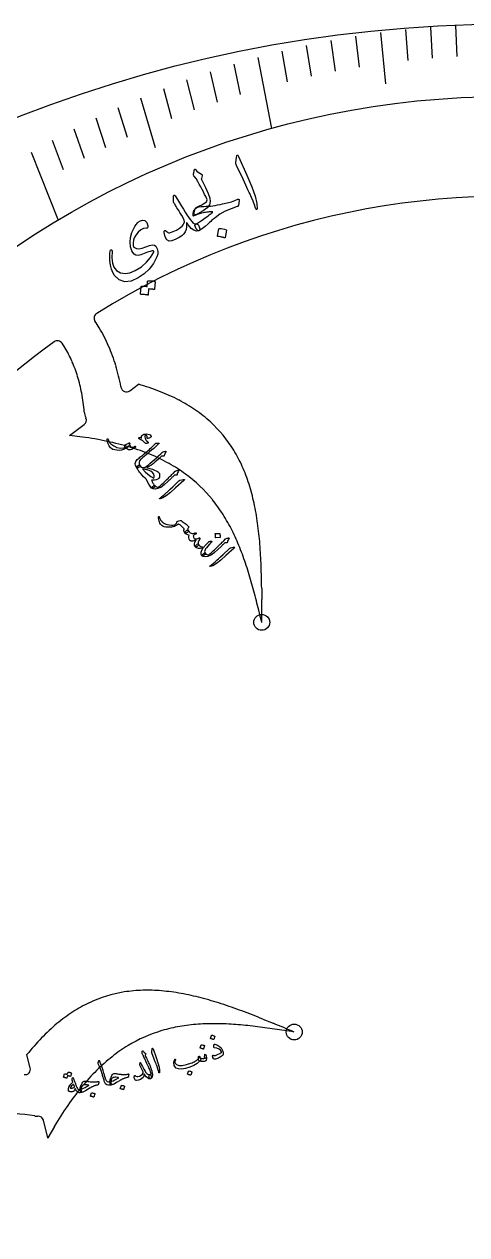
# Model space of a CAD drawing. Header units: millimetres. Extents: x -60 to 60, y -60 to 60.
# Drawn here: x -21.8 to -1.8, y 5.1 to 60 of the extents above; entities that cross this region are included whole.
import ezdxf

# ---------------------------------------------------------------- set-up
doc = ezdxf.new("R2010")
doc.units = ezdxf.units.MM
for name, color, linetype in [('CUT_INNER', 6, 'Continuous'), ('CUT_OUTER', 1, 'Continuous'), ('ENGRAVE', 7, 'Continuous'), ('ENGRAVE_FINE', 8, 'Continuous'), ('TEXT', 5, 'Continuous')]:
    doc.layers.add(name, color=color, linetype=linetype)

msp = doc.modelspace()

# ---------------------------------------------------------------- linework, layer by layer
at = {"layer": 'CUT_INNER'}
for points in [[(-19.999, 45.339), (-20.122, 45.529)], [(-17.457, 43.57), (-17.452, 43.539)], [(-17.056, 43.379), (-16.66, 43.672), (-16.655, 43.676)], [(-19.197, 41.279), (-19.782, 41.352), (-19.787, 41.353), (-19.783, 41.356), (-19.123, 41.846)], [(-11.075, 34.419), (-11.072, 33.908)], [(-11.026, 14.888), (-10.553, 14.695)], [(-21.563, 12.674), (-21.712, 13.269), (-21.713, 13.275)], [(-20.472, 10.01), (-20.763, 9.497), (-20.766, 9.492), (-20.768, 9.498), (-20.967, 10.295)]]:
    msp.add_lwpolyline(points, dxfattribs=at)
for centre, radius, start, end in [((0, 17.147), 35.053, 78.8429, 121.9565), ((-18.421, 46.675), 0.25, 121.8164, 212.8575), ((-23.178, 43.423), 5.512, 30.6566, 34.4344), ((-24.801, 42.447), 7.406, 23.5387, 30.7423), ((-0.001, 17.146), 35.054, 125.7433, 183.1707), ((-20.332, 45.394), 0.25, 32.8575, 125.6836), ((-24.787, 42.455), 5.59, 23.826, 31.0626), ((-25.327, 42.221), 7.979, 16.7204, 23.5238), ((-25.3, 42.23), 6.15, 16.9562, 23.8069), ((-26.212, 41.956), 8.903, 10.4451, 16.711), ((-26.175, 41.965), 7.064, 10.6287, 16.9455), ((-17.205, 43.579), 0.25, 189.1765, 306.5625), ((-19.773, 32.939), 11.179, 68.6376, 73.8107), ((-27.691, 41.687), 8.605, 4.8755, 10.5876), ((-18.933, 35.078), 8.882, 62.539, 68.6527), ((-18.195, 36.501), 7.279, 55.4731, 62.5309), ((-18.204, 42.52), 0.918, 186.3632, 202.7082), ((-17.649, 37.299), 6.312, 47.6628, 55.4493), ((-19.272, 42.047), 0.25, 306.5625, 20.3413), ((-16.435, 43.257), 2.834, 202.6428, 203.343), ((-17.363, 37.619), 5.883, 31.4315, 47.6253), ((-21.382, 25.455), 15.975, 78.0465, 82.1373), ((-20.646, 28.927), 12.425, 73.1453, 78.0539), ((-19.913, 31.342), 9.901, 67.3957, 73.1473), ((-17.89, 37.296), 6.501, 24.0585, 31.44), ((-19.254, 32.929), 8.183, 60.8568, 67.3882), ((-18.738, 33.86), 7.119, 53.7177, 60.8368), ((-18.42, 34.296), 6.58, 39.037, 53.7039), ((-18.911, 36.843), 7.618, 17.5745, 24.0406), ((-20.642, 36.295), 9.434, 12.1632, 17.5705), ((-18.853, 33.946), 7.136, 32.3694, 39.0251), ((-23.363, 35.707), 12.218, 7.8308, 12.1678), ((-19.814, 33.34), 8.272, 26.5641, 32.3509), ((-27.619, 35.12), 16.514, 4.5118, 7.8389), ((-21.578, 32.46), 10.243, 21.8089, 26.5568), ((-24.664, 31.225), 13.567, 18.1565, 21.8092), ((-34.684, 34.559), 23.601, 2.1189, 4.5201), ((-30.429, 29.333), 19.635, 15.5916, 18.1602), ((-48.426, 34.046), 37.352, 0.5723, 2.1255), ((-43.901, 25.571), 33.622, 14.0754, 15.5955), ((-122.163, 5.971), 114.301, 13.61499, 14.06448), ((-149.45, 33.635), 138.378, 359.68619, 0.11294), ((-16.388, 10.303), 5.883, 98.9315, 115.1253), ((-16.292, 9.693), 6.501, 91.5585, 98.94), ((-16.264, 8.577), 7.618, 85.0745, 91.5406), ((-16.42, 6.767), 9.434, 79.6632, 85.0705), ((-16.919, 4.028), 12.218, 75.3308, 79.6678), ((-16.203, 9.916), 6.312, 115.1628, 122.9493), ((-18.004, -0.128), 16.514, 72.0118, 75.3389), ((-20.19, -6.87), 23.601, 69.6189, 72.0201), ((-15.674, 9.107), 7.279, 122.9731, 130.0309), ((-24.975, -19.762), 37.352, 68.0723, 69.6255), ((-14.642, 7.88), 8.882, 130.039, 136.1527), ((-13.723, 8.055), 6.58, 106.537, 121.2039), ((-13.566, 7.521), 7.136, 99.8694, 106.5251), ((-13.374, 6.401), 8.272, 94.0641, 99.8509), ((-13.235, 4.435), 10.243, 89.3089, 94.0568), ((-13.275, 1.112), 13.567, 85.6565, 89.3092), ((-13.733, -4.939), 19.635, 83.0916, 85.6602), ((-15.414, -18.825), 33.622, 81.5754, 83.0955), ((-63.256, -113.253), 138.378, 67.18619, 67.61294), ((-27.255, -98.63), 114.301, 81.11499, 81.56448), ((-12.987, 6.286), 11.179, 136.1376, 141.3107), ((-12.779, 6.762), 8.183, 128.3568, 134.8882), ((-13.442, 7.595), 7.119, 121.2177, 128.3368), ((-21.806, 12.614), 0.25, 262.8178, 14.0625), ((-11.566, 5.545), 9.901, 134.8957, 140.6473), ((-9.614, 3.944), 12.425, 140.6453, 145.5539), ((-24.847, -13.494), 24.238, 81.7187, 86.0824), ((-21.252, 11.272), 0.788, 262.4302, 272.6309), ((-21.21, 10.235), 0.25, 14.0625, 91.2553), ((-6.689, 1.935), 15.975, 145.5465, 149.6373)]:
    msp.add_arc(centre, radius, start, end, dxfattribs=at)
at = {"layer": 'CUT_OUTER'}
msp.add_circle((0, 0), 60, dxfattribs=at)
at = {"layer": 'ENGRAVE'}
for points in [[(-11.254, 58.496), (-10.633, 55.269)], [(-21.526, 54.202), (-20.302, 51.12)]]:
    msp.add_lwpolyline(points, dxfattribs=at)
for centre, radius in [((0, 17.145), 39.579), ((-11.073, 32.876), 0.36), ((-9.6, 14.299), 0.36)]:
    msp.add_circle(centre, radius, dxfattribs=at)
at = {"layer": 'ENGRAVE_FINE'}
for points in [[(-3.423, 59.863), (-3.343, 58.461)], [(-2.284, 59.939), (-2.23, 58.536)], [(-6.818, 59.454), (-6.658, 58.058)], [(-5.691, 59.62), (-5.469, 57.289)], [(-4.559, 59.757), (-4.452, 58.356)], [(-10.158, 58.779), (-9.918, 57.392)], [(-9.053, 59.033), (-8.839, 57.642)], [(-7.939, 59.258), (-7.752, 57.865)], [(-13.416, 57.846), (-13.098, 56.472)], [(-12.341, 58.185), (-12.048, 56.806)], [(-14.48, 57.48), (-14.135, 56.111)], [(-16.568, 56.668), (-15.907, 54.407)], [(-15.53, 57.087), (-15.16, 55.724)], [(-17.591, 56.223), (-17.169, 54.873)], [(-18.599, 55.754), (-18.151, 54.411)], [(-19.591, 55.26), (-19.118, 53.924)], [(-20.567, 54.742), (-20.068, 53.414)]]:
    msp.add_lwpolyline(points, dxfattribs=at)
at = {"layer": 'TEXT'}
for points in [[(-12.22, 53.963), (-12.206, 54.041), (-12.185, 54.074), (-12.156, 54.061), (-12.121, 54.004), (-11.747, 53.153), (-11.522, 52.629), (-11.371, 52.202), (-11.293, 51.87), (-11.287, 51.635), (-11.293, 51.614), (-11.3, 51.601), (-11.309, 51.597), (-11.319, 51.601), (-11.329, 51.61), (-11.338, 51.622), (-11.346, 51.638), (-11.353, 51.657), (-11.404, 51.813), (-11.466, 51.975), (-11.537, 52.145), (-11.619, 52.321), (-11.64, 52.367), (-11.697, 52.492), (-11.79, 52.695), (-11.921, 52.976), (-12.219, 53.597), (-12.232, 53.631), (-12.241, 53.663), (-12.245, 53.694), (-12.244, 53.724)], [(-13.563, 52.084), (-13.61, 52.182), (-13.661, 52.285), (-13.716, 52.392), (-13.774, 52.504), (-13.836, 52.621), (-13.903, 52.743), (-13.975, 52.871), (-14.051, 53.004), (-14.151, 53.131), (-14.159, 53.149), (-14.164, 53.168), (-14.166, 53.187), (-14.164, 53.207), (-14.163, 53.217), (-14.16, 53.23), (-14.157, 53.248), (-14.152, 53.268), (-14.147, 53.292), (-14.141, 53.32), (-14.135, 53.352), (-14.128, 53.387), (-14.126, 53.398), (-14.121, 53.408), (-14.113, 53.416), (-14.103, 53.421), (-14.094, 53.422), (-14.085, 53.42), (-14.076, 53.413), (-14.066, 53.403), (-14.014, 53.343), (-13.953, 53.29), (-13.882, 53.243), (-13.802, 53.201), (-13.781, 53.189), (-13.77, 53.173), (-13.766, 53.154), (-13.772, 53.132), (-13.809, 53), (-13.811, 52.986), (-13.808, 52.968), (-13.802, 52.946), (-13.792, 52.922), (-13.619, 52.593), (-13.497, 52.322), (-13.425, 52.11), (-13.403, 51.956), (-13.44, 51.81), (-13.546, 51.668), (-13.721, 51.531), (-13.964, 51.396), (-14.061, 51.363), (-14.12, 51.373), (-14.141, 51.428), (-14.124, 51.527), (-14.12, 51.541), (-14.116, 51.554), (-14.111, 51.568), (-14.107, 51.581), (-14.103, 51.593), (-14.1, 51.606), (-14.096, 51.618), (-14.092, 51.629), (-14.082, 51.653), (-14.065, 51.674), (-14.044, 51.691), (-14.016, 51.705), (-13.891, 51.76), (-13.783, 51.813), (-13.691, 51.864), (-13.616, 51.914), (-13.576, 51.949), (-13.554, 51.989), (-13.55, 52.034), (-13.563, 52.084)], [(-14.051, 50.944), (-14.021, 50.943), (-13.993, 50.932), (-13.967, 50.912), (-13.944, 50.882), (-13.921, 50.844), (-13.903, 50.805), (-13.891, 50.767), (-13.884, 50.727), (-13.883, 50.692), (-13.889, 50.664), (-13.901, 50.644), (-13.92, 50.631), (-14.035, 50.617), (-14.15, 50.654), (-14.267, 50.742), (-14.385, 50.881), (-14.404, 50.906), (-14.419, 50.928), (-14.433, 50.946), (-14.444, 50.961), (-14.452, 50.973), (-14.458, 50.981), (-14.462, 50.986), (-14.463, 50.988), (-14.473, 50.996), (-14.479, 50.996), (-14.482, 50.989), (-14.483, 50.975), (-14.484, 50.817), (-14.504, 50.684), (-14.543, 50.578), (-14.601, 50.496), (-14.698, 50.41), (-14.821, 50.329), (-14.969, 50.252), (-15.143, 50.179), (-15.273, 50.163), (-15.376, 50.22), (-15.45, 50.353), (-15.495, 50.561), (-15.496, 50.588), (-15.492, 50.61), (-15.483, 50.627), (-15.47, 50.639), (-15.453, 50.645), (-15.436, 50.643), (-15.419, 50.634), (-15.401, 50.617), (-15.364, 50.581), (-15.327, 50.557), (-15.291, 50.545), (-15.257, 50.546), (-15.084, 50.594), (-14.93, 50.661), (-14.793, 50.745), (-14.673, 50.848), (-14.627, 50.906), (-14.596, 50.97), (-14.58, 51.041), (-14.581, 51.118), (-14.596, 51.148), (-14.635, 51.217), (-14.7, 51.323), (-14.789, 51.468), (-14.836, 51.546), (-14.879, 51.616), (-14.916, 51.678), (-14.95, 51.734), (-14.978, 51.781), (-15.001, 51.82), (-15.02, 51.85), (-15.034, 51.872), (-15.053, 51.906), (-15.066, 51.938), (-15.073, 51.968), (-15.075, 51.994), (-15.073, 52.029), (-15.072, 52.061), (-15.07, 52.09), (-15.069, 52.118), (-15.068, 52.143), (-15.067, 52.165), (-15.067, 52.185), (-15.067, 52.203), (-15.066, 52.218), (-15.062, 52.229), (-15.054, 52.237), (-15.042, 52.242), (-15.027, 52.243), (-15.014, 52.24), (-15.004, 52.233), (-14.995, 52.222), (-14.897, 52.053), (-14.803, 51.895), (-14.713, 51.745), (-14.626, 51.606), (-14.542, 51.475), (-14.463, 51.354), (-14.387, 51.243), (-14.316, 51.141), (-14.242, 51.048), (-14.174, 50.984), (-14.11, 50.95), (-14.051, 50.944)], [(-13.695, 51.741), (-13.597, 51.742), (-13.497, 51.747), (-13.395, 51.756), (-13.29, 51.769), (-13.183, 51.785), (-13.075, 51.803), (-12.964, 51.825), (-12.852, 51.849), (-12.636, 51.9), (-12.448, 51.953), (-12.288, 52.007), (-12.154, 52.064), (-12.14, 52.069), (-12.126, 52.069), (-12.114, 52.066), (-12.104, 52.057), (-12.096, 52.046), (-12.091, 52.033), (-12.088, 52.018), (-12.089, 52.002), (-12.13, 51.776), (-12.135, 51.758), (-12.145, 51.743), (-12.16, 51.733), (-12.18, 51.727), (-12.463, 51.631), (-12.725, 51.516), (-12.966, 51.381), (-13.186, 51.226), (-13.198, 51.218), (-13.218, 51.201), (-13.247, 51.177), (-13.283, 51.146), (-13.327, 51.107), (-13.38, 51.061), (-13.44, 51.007), (-13.508, 50.946), (-13.64, 50.828), (-13.753, 50.737), (-13.846, 50.671), (-13.92, 50.631), (-13.943, 50.63), (-13.97, 50.645), (-14.002, 50.675), (-14.038, 50.721), (-14.082, 50.801), (-14.098, 50.866), (-14.086, 50.914), (-14.047, 50.946), (-13.982, 50.981), (-13.892, 51.038), (-13.777, 51.118), (-13.637, 51.219), (-13.566, 51.27), (-13.505, 51.315), (-13.451, 51.353), (-13.407, 51.386), (-13.371, 51.411), (-13.345, 51.43), (-13.328, 51.443), (-13.321, 51.449), (-13.318, 51.452), (-13.316, 51.455), (-13.314, 51.457), (-13.312, 51.459), (-13.311, 51.46), (-13.309, 51.461), (-13.308, 51.462), (-13.306, 51.463), (-13.297, 51.473), (-13.295, 51.48), (-13.3, 51.484), (-13.311, 51.486), (-13.357, 51.489), (-13.406, 51.49), (-13.456, 51.488), (-13.508, 51.484), (-13.561, 51.477), (-13.616, 51.469), (-13.673, 51.458), (-13.732, 51.446), (-13.789, 51.432), (-13.845, 51.417), (-13.9, 51.401), (-13.954, 51.385), (-14.005, 51.366), (-14.055, 51.347), (-14.102, 51.327), (-14.147, 51.305), (-14.16, 51.301), (-14.17, 51.303), (-14.177, 51.309), (-14.182, 51.319), (-14.184, 51.34), (-14.184, 51.362), (-14.183, 51.384), (-14.181, 51.405), (-14.177, 51.428), (-14.173, 51.45), (-14.168, 51.474), (-14.162, 51.499), (-14.147, 51.547), (-14.129, 51.587), (-14.107, 51.619), (-14.081, 51.642), (-14.009, 51.683), (-13.921, 51.713), (-13.816, 51.732), (-13.695, 51.741)], [(-16.299, 50.752), (-16.428, 50.735), (-16.552, 50.675), (-16.672, 50.574), (-16.786, 50.431), (-16.847, 50.318), (-16.885, 50.201), (-16.901, 50.079), (-16.895, 49.952), (-16.889, 49.929), (-16.878, 49.908), (-16.863, 49.887), (-16.843, 49.868), (-16.753, 49.824), (-16.637, 49.815), (-16.493, 49.842), (-16.323, 49.903), (-16.156, 49.965), (-16.025, 49.99), (-15.931, 49.98), (-15.873, 49.935), (-15.81, 49.812), (-15.781, 49.691), (-15.784, 49.569), (-15.821, 49.448), (-15.981, 49.155), (-16.175, 48.899), (-16.406, 48.678), (-16.673, 48.492), (-16.995, 48.347), (-17.28, 48.317), (-17.529, 48.402), (-17.743, 48.603), (-17.823, 48.735), (-17.886, 48.891), (-17.931, 49.072), (-17.959, 49.278), (-17.962, 49.338), (-17.963, 49.397), (-17.963, 49.454), (-17.961, 49.51), (-17.958, 49.565), (-17.952, 49.62), (-17.945, 49.674), (-17.936, 49.727), (-17.929, 49.751), (-17.918, 49.765), (-17.904, 49.769), (-17.886, 49.763), (-17.872, 49.751), (-17.863, 49.737), (-17.858, 49.72), (-17.857, 49.701), (-17.872, 49.407), (-17.843, 49.166), (-17.77, 48.976), (-17.654, 48.839), (-17.469, 48.729), (-17.267, 48.691), (-17.047, 48.723), (-16.809, 48.826), (-16.528, 49.004), (-16.294, 49.203), (-16.107, 49.424), (-15.966, 49.667), (-15.959, 49.685), (-15.96, 49.7), (-15.969, 49.71), (-15.986, 49.716), (-16.041, 49.717), (-16.128, 49.697), (-16.246, 49.657), (-16.395, 49.597), (-16.549, 49.542), (-16.677, 49.519), (-16.779, 49.529), (-16.855, 49.573), (-16.915, 49.641), (-16.962, 49.719), (-16.997, 49.808), (-17.02, 49.908), (-17.036, 50.121), (-17.014, 50.335), (-16.954, 50.551), (-16.857, 50.767), (-16.828, 50.821), (-16.799, 50.87), (-16.769, 50.914), (-16.738, 50.953), (-16.707, 50.987), (-16.675, 51.017), (-16.644, 51.041), (-16.612, 51.062), (-16.474, 51.114), (-16.365, 51.096), (-16.286, 51.009), (-16.237, 50.853), (-16.234, 50.806), (-16.244, 50.774), (-16.265, 50.756), (-16.299, 50.752)], [(-13.01, 50.72), (-13.007, 50.726), (-13.002, 50.731), (-12.995, 50.735), (-12.985, 50.737), (-12.908, 50.736), (-12.832, 50.726), (-12.758, 50.708), (-12.685, 50.682), (-12.677, 50.678), (-12.672, 50.671), (-12.67, 50.664), (-12.671, 50.656), (-12.729, 50.327), (-12.732, 50.318), (-12.739, 50.313), (-12.75, 50.313), (-12.764, 50.317), (-12.777, 50.32), (-12.796, 50.325), (-12.822, 50.331), (-12.854, 50.339), (-12.895, 50.348), (-12.943, 50.357), (-12.998, 50.368), (-13.062, 50.38), (-13.071, 50.382), (-13.076, 50.386), (-13.078, 50.391), (-13.077, 50.398)], [(-16.247, 48.341), (-16.245, 48.347), (-16.241, 48.353), (-16.234, 48.357), (-16.225, 48.361), (-16.187, 48.365), (-16.149, 48.367), (-16.113, 48.367), (-16.076, 48.366), (-16.039, 48.362), (-16.002, 48.357), (-15.965, 48.35), (-15.928, 48.34), (-15.919, 48.336), (-15.913, 48.329), (-15.91, 48.321), (-15.909, 48.311), (-15.93, 47.978), (-15.932, 47.973), (-15.938, 47.97), (-15.948, 47.969), (-15.962, 47.97), (-15.972, 47.973), (-15.987, 47.976), (-16.009, 47.978), (-16.035, 47.981), (-16.068, 47.984), (-16.106, 47.987), (-16.151, 47.99), (-16.202, 47.994), (-16.218, 47.734), (-16.22, 47.725), (-16.226, 47.72), (-16.236, 47.718), (-16.25, 47.721), (-16.263, 47.723), (-16.282, 47.725), (-16.308, 47.729), (-16.341, 47.733), (-16.381, 47.737), (-16.429, 47.741), (-16.484, 47.745), (-16.548, 47.75), (-16.555, 47.752), (-16.56, 47.756), (-16.562, 47.761), (-16.561, 47.768), (-16.538, 48.094), (-16.536, 48.1), (-16.532, 48.105), (-16.525, 48.11), (-16.516, 48.114), (-16.485, 48.119), (-16.454, 48.122), (-16.422, 48.123), (-16.391, 48.123), (-16.36, 48.12), (-16.329, 48.116), (-16.299, 48.111), (-16.268, 48.104)], [(-17.059, 40.981), (-17.07, 40.944), (-17.084, 40.911), (-17.1, 40.883), (-17.119, 40.858), (-17.141, 40.835), (-17.171, 40.81), (-17.206, 40.784), (-17.248, 40.757), (-17.335, 40.714), (-17.427, 40.687), (-17.527, 40.675), (-17.633, 40.679), (-17.733, 40.694), (-17.816, 40.719), (-17.882, 40.753), (-17.93, 40.796), (-17.988, 40.88), (-18.031, 40.971), (-18.06, 41.068), (-18.075, 41.172), (-18.076, 41.179), (-18.075, 41.186), (-18.073, 41.191), (-18.07, 41.196), (-18.066, 41.2), (-18.061, 41.202), (-18.056, 41.203), (-18.052, 41.202), (-18.047, 41.199), (-18.043, 41.195), (-18.04, 41.19), (-18.038, 41.184), (-18.025, 41.151), (-18.012, 41.12), (-17.998, 41.091), (-17.984, 41.064), (-17.969, 41.039), (-17.953, 41.017), (-17.936, 40.996), (-17.919, 40.978), (-17.782, 40.874), (-17.637, 40.808), (-17.481, 40.781), (-17.316, 40.793), (-17.312, 40.795), (-17.306, 40.799), (-17.298, 40.804), (-17.289, 40.811), (-17.283, 40.819), (-17.28, 40.834), (-17.278, 40.856), (-17.279, 40.885), (-17.275, 40.9), (-17.267, 40.914), (-17.254, 40.927), (-17.236, 40.937), (-17.092, 41.005), (-17.073, 41.012), (-17.061, 41.01), (-17.056, 41), (-17.059, 40.981)], [(-16.348, 41.002), (-16.368, 41.021), (-16.387, 41.038), (-16.404, 41.053), (-16.42, 41.068), (-16.435, 41.081), (-16.448, 41.092), (-16.46, 41.101), (-16.471, 41.108), (-16.482, 41.116), (-16.496, 41.124), (-16.512, 41.134), (-16.53, 41.146), (-16.552, 41.158), (-16.576, 41.172), (-16.602, 41.188), (-16.631, 41.204), (-16.642, 41.212), (-16.648, 41.22), (-16.65, 41.23), (-16.648, 41.24), (-16.634, 41.256), (-16.608, 41.26), (-16.57, 41.254), (-16.519, 41.236), (-16.524, 41.275), (-16.523, 41.308), (-16.515, 41.335), (-16.501, 41.357), (-16.466, 41.385), (-16.42, 41.405), (-16.364, 41.417), (-16.297, 41.422), (-16.23, 41.417), (-16.175, 41.401), (-16.131, 41.376), (-16.1, 41.34), (-16.09, 41.314), (-16.09, 41.291), (-16.101, 41.271), (-16.123, 41.254), (-16.151, 41.239), (-16.178, 41.228), (-16.204, 41.222), (-16.231, 41.22), (-16.252, 41.221), (-16.265, 41.227), (-16.271, 41.238), (-16.269, 41.253), (-16.263, 41.273), (-16.262, 41.291), (-16.266, 41.309), (-16.274, 41.326), (-16.285, 41.341), (-16.299, 41.353), (-16.314, 41.36), (-16.332, 41.362), (-16.349, 41.361), (-16.362, 41.355), (-16.37, 41.344), (-16.373, 41.329), (-16.373, 41.282), (-16.362, 41.232), (-16.341, 41.181), (-16.308, 41.127), (-16.305, 41.123), (-16.3, 41.118), (-16.296, 41.113), (-16.29, 41.108), (-16.284, 41.102), (-16.277, 41.096), (-16.27, 41.09), (-16.263, 41.083), (-16.255, 41.076), (-16.248, 41.069), (-16.241, 41.063), (-16.235, 41.058), (-16.23, 41.053), (-16.226, 41.049), (-16.222, 41.045), (-16.219, 41.042), (-16.215, 41.034), (-16.213, 41.027), (-16.213, 41.02), (-16.216, 41.013), (-16.22, 41.008), (-16.223, 41.003), (-16.228, 41), (-16.233, 40.998), (-16.275, 40.992), (-16.308, 40.991), (-16.332, 40.994), (-16.348, 41.002)], [(-16.796, 40.857), (-16.791, 40.848), (-16.79, 40.839), (-16.794, 40.831), (-16.801, 40.822), (-16.856, 40.776), (-16.91, 40.741), (-16.964, 40.715), (-17.017, 40.7), (-17.069, 40.697), (-17.118, 40.706), (-17.164, 40.729), (-17.207, 40.764), (-17.234, 40.792), (-17.255, 40.821), (-17.27, 40.852), (-17.279, 40.885), (-17.279, 40.899), (-17.271, 40.912), (-17.257, 40.925), (-17.236, 40.937), (-17.092, 41.005), (-17.081, 41.01), (-17.073, 41.013), (-17.066, 41.013), (-17.061, 41.011), (-17.058, 41.006), (-17.057, 41), (-17.058, 40.992), (-17.061, 40.983), (-17.065, 40.96), (-17.064, 40.936), (-17.057, 40.911), (-17.044, 40.885), (-17.027, 40.861), (-17.006, 40.842), (-16.982, 40.828), (-16.954, 40.819), (-16.923, 40.816), (-16.892, 40.822), (-16.861, 40.836), (-16.829, 40.858), (-16.819, 40.864), (-16.81, 40.865), (-16.802, 40.863), (-16.796, 40.857)], [(-15.74, 41.009), (-15.732, 41.009), (-15.727, 41.009), (-15.723, 41.007), (-15.721, 41.005), (-15.72, 40.999), (-15.724, 40.991), (-15.733, 40.98), (-15.746, 40.966), (-15.859, 40.861), (-15.965, 40.765), (-16.063, 40.679), (-16.154, 40.602), (-16.232, 40.537), (-16.303, 40.479), (-16.365, 40.428), (-16.419, 40.383), (-16.465, 40.345), (-16.502, 40.314), (-16.532, 40.29), (-16.554, 40.272), (-16.61, 40.208), (-16.635, 40.139), (-16.63, 40.065), (-16.593, 39.987), (-16.584, 39.964), (-16.587, 39.944), (-16.601, 39.925), (-16.627, 39.908), (-16.671, 39.887), (-16.705, 39.875), (-16.729, 39.871), (-16.741, 39.877), (-16.8, 39.982), (-16.814, 40.08), (-16.785, 40.172), (-16.712, 40.257), (-16.672, 40.291), (-16.632, 40.326), (-16.591, 40.36), (-16.55, 40.393), (-16.509, 40.427), (-16.468, 40.46), (-16.427, 40.494), (-16.385, 40.527), (-16.306, 40.591), (-16.235, 40.65), (-16.174, 40.704), (-16.122, 40.753), (-16.073, 40.802), (-16.021, 40.855), (-15.966, 40.912), (-15.909, 40.972), (-15.899, 40.983), (-15.888, 40.99), (-15.876, 40.995), (-15.864, 40.998)], [(-16.293, 39.355), (-16.36, 39.408), (-16.429, 39.473), (-16.499, 39.55), (-16.571, 39.64), (-16.606, 39.686), (-16.637, 39.727), (-16.664, 39.764), (-16.687, 39.796), (-16.706, 39.824), (-16.721, 39.846), (-16.733, 39.864), (-16.741, 39.877), (-16.743, 39.886), (-16.74, 39.898), (-16.733, 39.913), (-16.722, 39.93), (-16.684, 39.976), (-16.65, 40.001), (-16.619, 40.004), (-16.593, 39.987), (-16.539, 39.917), (-16.374, 39.899), (-16.293, 39.959), (-16.209, 40.024), (-16.122, 40.095), (-16.033, 40.17), (-15.941, 40.25), (-15.846, 40.334), (-15.749, 40.424), (-15.649, 40.518), (-15.635, 40.531), (-15.622, 40.543), (-15.611, 40.554), (-15.601, 40.563), (-15.593, 40.571), (-15.586, 40.578), (-15.582, 40.584), (-15.579, 40.588), (-15.563, 40.6), (-15.534, 40.611), (-15.492, 40.622), (-15.437, 40.632), (-15.431, 40.633), (-15.425, 40.632), (-15.421, 40.63), (-15.418, 40.626), (-15.415, 40.622), (-15.415, 40.617), (-15.416, 40.611), (-15.419, 40.604), (-15.447, 40.556), (-15.469, 40.514), (-15.484, 40.476), (-15.492, 40.443), (-15.496, 40.429), (-15.504, 40.419), (-15.517, 40.413), (-15.534, 40.411), (-15.592, 40.413), (-15.6, 40.411), (-15.61, 40.407), (-15.62, 40.401), (-15.632, 40.391), (-15.774, 40.257), (-15.896, 40.148), (-15.999, 40.063), (-16.081, 40.004), (-16.096, 39.994), (-16.115, 39.983), (-16.138, 39.971), (-16.163, 39.958), (-16.192, 39.943), (-16.224, 39.927), (-16.259, 39.91), (-16.297, 39.892), (-16.15, 39.854), (-16.027, 39.818), (-15.93, 39.783), (-15.857, 39.75), (-15.801, 39.716), (-15.758, 39.683), (-15.729, 39.651), (-15.712, 39.62), (-15.7, 39.572), (-15.7, 39.52), (-15.713, 39.466), (-15.738, 39.409), (-15.744, 39.4), (-15.753, 39.39), (-15.766, 39.38), (-15.783, 39.37), (-15.855, 39.341), (-15.927, 39.325), (-16, 39.321), (-16.072, 39.33), (-16.057, 39.293), (-16.04, 39.258), (-16.023, 39.224), (-16.004, 39.191), (-15.984, 39.16), (-15.963, 39.131), (-15.941, 39.103), (-15.918, 39.076), (-15.91, 39.065), (-15.909, 39.053), (-15.914, 39.039), (-15.925, 39.025), (-15.951, 38.997), (-15.975, 38.977), (-15.997, 38.964), (-16.017, 38.959), (-16.036, 38.958), (-16.05, 38.959), (-16.06, 38.962), (-16.066, 38.966), (-16.13, 39.047), (-16.189, 39.139), (-16.244, 39.242), (-16.293, 39.355)], [(-15.951, 39.525), (-15.967, 39.601), (-16.017, 39.668), (-16.099, 39.727), (-16.215, 39.777), (-16.247, 39.788), (-16.281, 39.798), (-16.314, 39.807), (-16.348, 39.815), (-16.381, 39.822), (-16.415, 39.829), (-16.448, 39.834), (-16.481, 39.84), (-16.361, 39.707), (-16.235, 39.593), (-16.104, 39.496), (-15.968, 39.417), (-15.961, 39.438), (-15.955, 39.463), (-15.952, 39.492), (-15.951, 39.525)], [(-14.959, 39.749), (-14.924, 39.758), (-14.896, 39.765), (-14.875, 39.77), (-14.863, 39.774), (-14.854, 39.776), (-14.847, 39.776), (-14.84, 39.773), (-14.835, 39.769), (-14.832, 39.762), (-14.831, 39.755), (-14.833, 39.747), (-14.838, 39.739), (-14.864, 39.699), (-14.883, 39.658), (-14.898, 39.618), (-14.906, 39.578), (-14.91, 39.566), (-14.917, 39.558), (-14.929, 39.553), (-14.945, 39.552), (-15.024, 39.55), (-15.045, 39.531), (-15.065, 39.511), (-15.085, 39.493), (-15.105, 39.474), (-15.125, 39.456), (-15.144, 39.438), (-15.162, 39.42), (-15.18, 39.403), (-15.349, 39.243), (-15.483, 39.122), (-15.584, 39.039), (-15.65, 38.995), (-15.79, 38.941), (-15.905, 38.918), (-15.998, 38.927), (-16.067, 38.968), (-16.069, 38.969), (-16.07, 38.971), (-16.071, 38.973), (-16.072, 38.974), (-16.07, 38.991), (-16.054, 39.013), (-16.022, 39.041), (-15.977, 39.073), (-15.959, 39.084), (-15.943, 39.089), (-15.93, 39.086), (-15.919, 39.078), (-15.879, 39.042), (-15.838, 39.019), (-15.796, 39.007), (-15.752, 39.008), (-15.718, 39.035), (-15.681, 39.066), (-15.639, 39.103), (-15.594, 39.144), (-15.545, 39.189), (-15.492, 39.238), (-15.436, 39.292), (-15.376, 39.35), (-15.317, 39.406), (-15.264, 39.457), (-15.217, 39.502), (-15.176, 39.542), (-15.141, 39.576), (-15.112, 39.604), (-15.089, 39.626), (-15.072, 39.642), (-14.99, 39.729), (-14.981, 39.736), (-14.973, 39.742), (-14.965, 39.746), (-14.959, 39.749)], [(-14.639, 39.352), (-14.597, 39.359), (-14.576, 39.354), (-14.578, 39.338), (-14.602, 39.31), (-14.979, 38.972), (-15.21, 38.766), (-15.404, 38.614), (-15.562, 38.516), (-15.682, 38.473), (-15.695, 38.473), (-15.703, 38.474), (-15.706, 38.478), (-15.706, 38.484), (-15.703, 38.49), (-15.698, 38.497), (-15.692, 38.504), (-15.683, 38.511), (-15.611, 38.564), (-15.538, 38.624), (-15.463, 38.69), (-15.386, 38.762), (-15.365, 38.781), (-15.31, 38.832), (-15.221, 38.914), (-15.098, 39.029), (-14.826, 39.287), (-14.811, 39.3), (-14.796, 39.31), (-14.78, 39.317), (-14.765, 39.322)], [(-14.551, 36.924), (-14.569, 36.95), (-14.583, 36.976), (-14.593, 37.001), (-14.598, 37.025), (-14.599, 37.036), (-14.599, 37.047), (-14.598, 37.059), (-14.596, 37.071), (-14.593, 37.082), (-14.589, 37.094), (-14.585, 37.106), (-14.581, 37.119), (-14.642, 37.18), (-14.702, 37.234), (-14.76, 37.28), (-14.816, 37.318), (-14.83, 37.325), (-14.844, 37.326), (-14.858, 37.323), (-14.872, 37.315), (-14.928, 37.28), (-14.982, 37.251), (-15.033, 37.23), (-15.082, 37.215), (-15.123, 37.207), (-15.163, 37.2), (-15.205, 37.195), (-15.246, 37.192), (-15.288, 37.191), (-15.33, 37.191), (-15.373, 37.194), (-15.415, 37.199), (-15.491, 37.212), (-15.554, 37.233), (-15.603, 37.261), (-15.638, 37.296), (-15.664, 37.336), (-15.687, 37.381), (-15.708, 37.431), (-15.725, 37.485), (-15.732, 37.513), (-15.738, 37.539), (-15.742, 37.563), (-15.746, 37.585), (-15.749, 37.604), (-15.751, 37.622), (-15.752, 37.638), (-15.753, 37.651), (-15.752, 37.66), (-15.749, 37.668), (-15.743, 37.673), (-15.736, 37.676), (-15.728, 37.677), (-15.722, 37.674), (-15.717, 37.667), (-15.714, 37.657), (-15.702, 37.616), (-15.689, 37.581), (-15.675, 37.55), (-15.66, 37.526), (-15.652, 37.513), (-15.643, 37.501), (-15.633, 37.487), (-15.621, 37.474), (-15.61, 37.46), (-15.597, 37.445), (-15.583, 37.43), (-15.568, 37.415), (-15.531, 37.386), (-15.481, 37.359), (-15.416, 37.334), (-15.337, 37.31), (-15.251, 37.292), (-15.166, 37.285), (-15.082, 37.289), (-14.999, 37.303), (-14.995, 37.303), (-14.992, 37.305), (-14.99, 37.307), (-14.989, 37.31), (-14.963, 37.343), (-14.943, 37.376), (-14.927, 37.408), (-14.916, 37.44), (-14.905, 37.455), (-14.877, 37.471), (-14.833, 37.486), (-14.772, 37.501), (-14.759, 37.502), (-14.746, 37.501), (-14.734, 37.496), (-14.723, 37.489), (-14.677, 37.456), (-14.632, 37.423), (-14.588, 37.39), (-14.546, 37.357), (-14.504, 37.325), (-14.463, 37.291), (-14.424, 37.258), (-14.385, 37.223), (-14.377, 37.215), (-14.373, 37.206), (-14.373, 37.196), (-14.378, 37.187), (-14.393, 37.171), (-14.405, 37.154), (-14.415, 37.138), (-14.421, 37.12), (-14.423, 37.102), (-14.42, 37.081), (-14.414, 37.059), (-14.403, 37.034), (-14.399, 37.02), (-14.401, 37.005), (-14.409, 36.99), (-14.422, 36.973), (-14.438, 36.958), (-14.456, 36.944), (-14.476, 36.932), (-14.497, 36.923), (-14.516, 36.917), (-14.531, 36.915), (-14.543, 36.917), (-14.551, 36.924)], [(-14.405, 37.037), (-14.36, 36.982), (-14.314, 36.942), (-14.269, 36.916), (-14.225, 36.905), (-14.197, 36.905), (-14.165, 36.909), (-14.129, 36.917), (-14.088, 36.93), (-14.075, 36.932), (-14.064, 36.933), (-14.055, 36.932), (-14.048, 36.928), (-14.042, 36.922), (-14.038, 36.916), (-14.036, 36.908), (-14.038, 36.9), (-14.042, 36.891), (-14.048, 36.883), (-14.057, 36.877), (-14.068, 36.873), (-14.099, 36.863), (-14.124, 36.853), (-14.142, 36.844), (-14.155, 36.834), (-14.169, 36.815), (-14.175, 36.792), (-14.172, 36.766), (-14.162, 36.737), (-14.146, 36.707), (-14.128, 36.685), (-14.108, 36.671), (-14.088, 36.664), (-14.056, 36.664), (-14.016, 36.671), (-13.967, 36.686), (-13.909, 36.709), (-13.902, 36.712), (-13.895, 36.711), (-13.887, 36.706), (-13.88, 36.698), (-13.875, 36.689), (-13.872, 36.68), (-13.873, 36.672), (-13.876, 36.665), (-13.921, 36.584), (-13.947, 36.515), (-13.953, 36.456), (-13.939, 36.408), (-13.937, 36.397), (-13.941, 36.382), (-13.953, 36.363), (-13.971, 36.341), (-13.987, 36.326), (-14.004, 36.313), (-14.022, 36.302), (-14.041, 36.294), (-14.057, 36.29), (-14.07, 36.289), (-14.08, 36.292), (-14.087, 36.298), (-14.117, 36.359), (-14.121, 36.428), (-14.1, 36.507), (-14.054, 36.594), (-14.051, 36.599), (-14.052, 36.602), (-14.054, 36.603), (-14.06, 36.602), (-14.117, 36.583), (-14.165, 36.57), (-14.206, 36.562), (-14.24, 36.559), (-14.265, 36.561), (-14.288, 36.568), (-14.308, 36.579), (-14.325, 36.595), (-14.362, 36.652), (-14.381, 36.711), (-14.383, 36.772), (-14.368, 36.835), (-14.428, 36.849), (-14.479, 36.869), (-14.521, 36.895), (-14.554, 36.927), (-14.558, 36.938), (-14.558, 36.951), (-14.552, 36.967), (-14.541, 36.985), (-14.5, 37.033), (-14.463, 37.057), (-14.432, 37.059), (-14.405, 37.037)], [(-12.991, 36.912), (-12.987, 36.912), (-12.983, 36.91), (-12.98, 36.906), (-12.977, 36.902), (-12.967, 36.86), (-12.96, 36.818), (-12.958, 36.776), (-12.96, 36.733), (-12.961, 36.728), (-12.964, 36.724), (-12.967, 36.722), (-12.972, 36.722), (-13.155, 36.706), (-13.16, 36.707), (-13.163, 36.71), (-13.165, 36.716), (-13.165, 36.724), (-13.165, 36.731), (-13.166, 36.742), (-13.167, 36.757), (-13.168, 36.776), (-13.169, 36.799), (-13.172, 36.826), (-13.175, 36.857), (-13.178, 36.893), (-13.178, 36.898), (-13.177, 36.902), (-13.175, 36.904), (-13.171, 36.904)], [(-13.473, 36.532), (-13.465, 36.537), (-13.453, 36.541), (-13.435, 36.546), (-13.413, 36.551), (-13.391, 36.554), (-13.373, 36.556), (-13.359, 36.558), (-13.35, 36.559), (-13.339, 36.555), (-13.335, 36.548), (-13.339, 36.537), (-13.349, 36.524), (-13.357, 36.515), (-13.366, 36.504), (-13.376, 36.492), (-13.388, 36.478), (-13.402, 36.462), (-13.416, 36.445), (-13.432, 36.427), (-13.45, 36.408), (-13.522, 36.324), (-13.578, 36.256), (-13.618, 36.203), (-13.643, 36.165), (-13.659, 36.124), (-13.664, 36.084), (-13.659, 36.045), (-13.642, 36.008), (-13.637, 35.997), (-13.634, 35.986), (-13.635, 35.975), (-13.639, 35.963), (-13.646, 35.951), (-13.657, 35.94), (-13.67, 35.931), (-13.686, 35.923), (-13.727, 35.905), (-13.757, 35.895), (-13.778, 35.892), (-13.79, 35.897), (-13.824, 35.974), (-13.825, 36.057), (-13.792, 36.149), (-13.726, 36.249), (-13.724, 36.253), (-13.724, 36.255), (-13.725, 36.256), (-13.728, 36.255), (-13.845, 36.23), (-13.944, 36.229), (-14.025, 36.252), (-14.089, 36.3), (-14.093, 36.307), (-14.094, 36.316), (-14.091, 36.325), (-14.085, 36.336), (-14.074, 36.349), (-14.06, 36.365), (-14.042, 36.384), (-14.021, 36.406), (-13.999, 36.424), (-13.978, 36.431), (-13.958, 36.426), (-13.94, 36.41), (-13.885, 36.353), (-13.826, 36.314), (-13.763, 36.294), (-13.696, 36.292), (-13.691, 36.295), (-13.681, 36.305), (-13.666, 36.321), (-13.648, 36.343), (-13.636, 36.357), (-13.622, 36.374), (-13.604, 36.393), (-13.583, 36.415), (-13.56, 36.44), (-13.534, 36.468), (-13.505, 36.498), (-13.473, 36.532)], [(-12.682, 36.679), (-12.646, 36.687), (-12.619, 36.694), (-12.598, 36.7), (-12.585, 36.704), (-12.577, 36.706), (-12.569, 36.706), (-12.563, 36.703), (-12.558, 36.698), (-12.555, 36.692), (-12.554, 36.684), (-12.556, 36.676), (-12.561, 36.668), (-12.586, 36.628), (-12.606, 36.588), (-12.62, 36.548), (-12.629, 36.508), (-12.633, 36.496), (-12.64, 36.487), (-12.652, 36.483), (-12.668, 36.481), (-12.746, 36.48), (-12.767, 36.46), (-12.788, 36.441), (-12.808, 36.422), (-12.828, 36.404), (-12.848, 36.385), (-12.867, 36.367), (-12.885, 36.35), (-12.903, 36.333), (-13.072, 36.172), (-13.206, 36.051), (-13.307, 35.969), (-13.373, 35.925), (-13.512, 35.87), (-13.628, 35.847), (-13.721, 35.856), (-13.79, 35.897), (-13.791, 35.899), (-13.793, 35.901), (-13.794, 35.902), (-13.795, 35.904), (-13.793, 35.921), (-13.776, 35.943), (-13.745, 35.97), (-13.7, 36.003), (-13.682, 36.014), (-13.666, 36.018), (-13.653, 36.016), (-13.642, 36.008), (-13.602, 35.972), (-13.561, 35.948), (-13.519, 35.937), (-13.474, 35.937), (-13.441, 35.964), (-13.403, 35.996), (-13.362, 36.032), (-13.317, 36.073), (-13.268, 36.118), (-13.215, 36.168), (-13.159, 36.222), (-13.099, 36.279), (-13.04, 36.336), (-12.987, 36.386), (-12.94, 36.432), (-12.899, 36.471), (-12.864, 36.505), (-12.835, 36.533), (-12.812, 36.556), (-12.794, 36.572), (-12.713, 36.658), (-12.704, 36.666), (-12.695, 36.671), (-12.688, 36.676), (-12.682, 36.679)], [(-12.362, 36.282), (-12.319, 36.288), (-12.299, 36.284), (-12.301, 36.267), (-12.325, 36.239), (-12.701, 35.902), (-12.933, 35.695), (-13.127, 35.543), (-13.285, 35.446), (-13.405, 35.403), (-13.417, 35.402), (-13.425, 35.404), (-13.429, 35.408), (-13.429, 35.413), (-13.426, 35.42), (-13.421, 35.427), (-13.414, 35.434), (-13.405, 35.441), (-13.334, 35.494), (-13.261, 35.553), (-13.185, 35.619), (-13.108, 35.692), (-13.088, 35.711), (-13.033, 35.761), (-12.944, 35.844), (-12.821, 35.959), (-12.549, 36.217), (-12.534, 36.23), (-12.518, 36.239), (-12.503, 36.247), (-12.488, 36.252)], [(-13.352, 14.149), (-13.35, 14.152), (-13.348, 14.154), (-13.344, 14.155), (-13.339, 14.156), (-13.305, 14.151), (-13.271, 14.143), (-13.239, 14.132), (-13.207, 14.117), (-13.204, 14.114), (-13.202, 14.111), (-13.202, 14.108), (-13.203, 14.104), (-13.248, 13.962), (-13.25, 13.958), (-13.253, 13.957), (-13.258, 13.957), (-13.264, 13.96), (-13.27, 13.962), (-13.278, 13.965), (-13.29, 13.969), (-13.304, 13.974), (-13.322, 13.98), (-13.343, 13.986), (-13.368, 13.994), (-13.396, 14.002), (-13.4, 14.004), (-13.402, 14.006), (-13.402, 14.008), (-13.401, 14.011)], [(-13.251, 13.618), (-13.25, 13.639), (-13.248, 13.658), (-13.245, 13.675), (-13.243, 13.69), (-13.24, 13.704), (-13.236, 13.715), (-13.233, 13.725), (-13.23, 13.732), (-13.224, 13.741), (-13.216, 13.745), (-13.206, 13.747), (-13.194, 13.745), (-13.081, 13.705), (-12.989, 13.648), (-12.916, 13.576), (-12.862, 13.489), (-12.851, 13.462), (-12.842, 13.436), (-12.834, 13.411), (-12.828, 13.385), (-12.823, 13.36), (-12.821, 13.336), (-12.82, 13.312), (-12.821, 13.289), (-12.824, 13.276), (-12.829, 13.264), (-12.836, 13.252), (-12.845, 13.241), (-12.879, 13.213), (-12.915, 13.187), (-12.953, 13.162), (-12.992, 13.141), (-13.033, 13.121), (-13.076, 13.104), (-13.12, 13.089), (-13.165, 13.075), (-13.222, 13.071), (-13.263, 13.093), (-13.288, 13.142), (-13.297, 13.218), (-13.296, 13.226), (-13.294, 13.234), (-13.289, 13.239), (-13.283, 13.244), (-13.277, 13.244), (-13.271, 13.244), (-13.264, 13.242), (-13.256, 13.238), (-13.234, 13.233), (-13.205, 13.233), (-13.171, 13.241), (-13.131, 13.254), (-13.045, 13.29), (-12.976, 13.322), (-12.924, 13.353), (-12.889, 13.38), (-12.887, 13.383), (-12.887, 13.388), (-12.888, 13.393), (-12.89, 13.401), (-12.937, 13.47), (-13.007, 13.525), (-13.101, 13.564), (-13.218, 13.587), (-13.233, 13.591), (-13.244, 13.598), (-13.25, 13.607), (-13.251, 13.618)], [(-16.488, 13.422), (-16.487, 13.431), (-16.484, 13.438), (-16.48, 13.442), (-16.474, 13.445), (-16.469, 13.445), (-16.463, 13.444), (-16.458, 13.44), (-16.453, 13.435), (-16.43, 13.405), (-16.406, 13.381), (-16.38, 13.36), (-16.351, 13.345), (-16.341, 13.337), (-16.336, 13.328), (-16.334, 13.316), (-16.337, 13.302), (-16.34, 13.294), (-16.342, 13.287), (-16.345, 13.279), (-16.348, 13.272), (-16.35, 13.264), (-16.353, 13.257), (-16.356, 13.249), (-16.358, 13.241), (-16.353, 13.226), (-16.335, 13.184), (-16.302, 13.116), (-16.256, 13.021), (-16.231, 12.969), (-16.207, 12.919), (-16.186, 12.874), (-16.166, 12.831), (-16.148, 12.791), (-16.132, 12.755), (-16.118, 12.721), (-16.107, 12.691), (-16.096, 12.663), (-16.087, 12.634), (-16.078, 12.606), (-16.069, 12.577), (-16.061, 12.548), (-16.054, 12.518), (-16.047, 12.488), (-16.041, 12.458), (-16.027, 12.355), (-16.032, 12.276), (-16.053, 12.22), (-16.093, 12.189), (-16.115, 12.182), (-16.134, 12.184), (-16.15, 12.194), (-16.164, 12.212), (-16.174, 12.235), (-16.181, 12.258), (-16.183, 12.283), (-16.181, 12.309), (-16.177, 12.334), (-16.169, 12.352), (-16.158, 12.364), (-16.145, 12.368), (-16.134, 12.37), (-16.124, 12.372), (-16.115, 12.374), (-16.108, 12.375), (-16.101, 12.377), (-16.096, 12.378), (-16.091, 12.38), (-16.088, 12.383), (-16.087, 12.409), (-16.093, 12.446), (-16.108, 12.495), (-16.131, 12.554), (-16.146, 12.59), (-16.163, 12.63), (-16.183, 12.675), (-16.207, 12.726), (-16.232, 12.781), (-16.261, 12.842), (-16.292, 12.908), (-16.325, 12.979), (-16.358, 13.049), (-16.387, 13.11), (-16.413, 13.163), (-16.434, 13.207), (-16.451, 13.243), (-16.465, 13.27), (-16.474, 13.289), (-16.479, 13.299), (-16.485, 13.313), (-16.489, 13.328), (-16.491, 13.345), (-16.49, 13.363), (-16.489, 13.373), (-16.489, 13.382), (-16.488, 13.39), (-16.488, 13.398), (-16.487, 13.405), (-16.487, 13.411), (-16.488, 13.417), (-16.488, 13.422)], [(-16.044, 13.518), (-16.035, 13.552), (-16.026, 13.566), (-16.014, 13.559), (-16, 13.533), (-15.864, 13.145), (-15.781, 12.907), (-15.727, 12.713), (-15.703, 12.565), (-15.708, 12.461), (-15.711, 12.451), (-15.715, 12.446), (-15.719, 12.444), (-15.723, 12.447), (-15.727, 12.45), (-15.731, 12.456), (-15.734, 12.463), (-15.737, 12.472), (-15.754, 12.543), (-15.776, 12.616), (-15.802, 12.693), (-15.833, 12.774), (-15.84, 12.795), (-15.861, 12.852), (-15.896, 12.945), (-15.944, 13.073), (-16.053, 13.357), (-16.058, 13.373), (-16.061, 13.387), (-16.061, 13.401), (-16.06, 13.414)], [(-13.884, 13.133), (-13.882, 13.132), (-13.88, 13.132), (-13.879, 13.132), (-13.877, 13.131), (-13.876, 13.13), (-13.874, 13.13), (-13.873, 13.129), (-13.871, 13.127), (-13.854, 13.115), (-13.843, 13.095), (-13.839, 13.066), (-13.841, 13.028), (-13.845, 13.005), (-13.852, 12.989), (-13.861, 12.981), (-13.872, 12.981), (-13.878, 12.982), (-13.882, 12.982), (-13.886, 12.981), (-13.888, 12.978), (-14.003, 12.872), (-14.149, 12.781), (-14.326, 12.705), (-14.535, 12.644), (-14.709, 12.616), (-14.847, 12.623), (-14.95, 12.664), (-15.017, 12.741), (-15.034, 12.78), (-15.046, 12.821), (-15.053, 12.863), (-15.053, 12.907), (-15.05, 12.947), (-15.042, 12.984), (-15.031, 13.02), (-15.016, 13.053), (-15.012, 13.057), (-15.009, 13.06), (-15.004, 13.062), (-15, 13.063), (-14.995, 13.063), (-14.99, 13.061), (-14.987, 13.059), (-14.984, 13.055), (-14.982, 13.052), (-14.981, 13.047), (-14.982, 13.042), (-14.984, 13.035), (-14.999, 12.994), (-15.006, 12.957), (-15.005, 12.922), (-14.996, 12.89), (-14.937, 12.82), (-14.833, 12.785), (-14.684, 12.785), (-14.489, 12.821), (-14.437, 12.835), (-14.385, 12.851), (-14.334, 12.868), (-14.283, 12.886), (-14.233, 12.907), (-14.184, 12.928), (-14.136, 12.952), (-14.089, 12.976), (-14.044, 13.002), (-14.008, 13.026), (-13.981, 13.047), (-13.962, 13.067), (-13.955, 13.076), (-13.95, 13.087), (-13.945, 13.099), (-13.942, 13.113), (-13.939, 13.128), (-13.937, 13.145), (-13.935, 13.162), (-13.934, 13.181), (-13.933, 13.186), (-13.931, 13.192), (-13.927, 13.197), (-13.922, 13.201), (-13.916, 13.204), (-13.91, 13.205), (-13.904, 13.204), (-13.898, 13.202), (-13.892, 13.197), (-13.888, 13.191), (-13.885, 13.183), (-13.884, 13.174)], [(-13.9, 12.991), (-13.922, 13.003), (-13.936, 13.022), (-13.943, 13.047), (-13.943, 13.079), (-13.932, 13.109), (-13.921, 13.129), (-13.908, 13.139), (-13.894, 13.137), (-13.823, 13.112), (-13.755, 13.099), (-13.69, 13.098), (-13.628, 13.109), (-13.626, 13.11), (-13.625, 13.111), (-13.625, 13.114), (-13.625, 13.117), (-13.628, 13.122), (-13.634, 13.129), (-13.645, 13.137), (-13.659, 13.148), (-13.662, 13.151), (-13.664, 13.155), (-13.665, 13.159), (-13.666, 13.163), (-13.655, 13.285), (-13.654, 13.29), (-13.653, 13.293), (-13.651, 13.296), (-13.648, 13.297), (-13.645, 13.297), (-13.642, 13.296), (-13.639, 13.294), (-13.636, 13.291), (-13.615, 13.258), (-13.598, 13.224), (-13.587, 13.188), (-13.581, 13.152), (-13.577, 13.105), (-13.579, 13.067), (-13.585, 13.035), (-13.597, 13.012), (-13.607, 12.998), (-13.616, 12.987), (-13.625, 12.979), (-13.634, 12.975), (-13.688, 12.96), (-13.751, 12.958), (-13.821, 12.968), (-13.9, 12.991)], [(-13.813, 13.717), (-13.812, 13.72), (-13.809, 13.722), (-13.806, 13.723), (-13.801, 13.723), (-13.767, 13.719), (-13.733, 13.71), (-13.7, 13.699), (-13.669, 13.684), (-13.666, 13.682), (-13.664, 13.679), (-13.663, 13.675), (-13.664, 13.672), (-13.71, 13.53), (-13.712, 13.526), (-13.715, 13.524), (-13.72, 13.525), (-13.726, 13.527), (-13.732, 13.529), (-13.74, 13.532), (-13.751, 13.536), (-13.766, 13.541), (-13.784, 13.547), (-13.805, 13.554), (-13.829, 13.562), (-13.857, 13.57), (-13.861, 13.572), (-13.864, 13.574), (-13.864, 13.576), (-13.863, 13.579)], [(-18.455, 13), (-18.453, 13.006), (-18.451, 13.01), (-18.449, 13.012), (-18.447, 13.013), (-18.442, 13.012), (-18.437, 13.006), (-18.431, 12.996), (-18.425, 12.982), (-18.381, 12.864), (-18.342, 12.755), (-18.308, 12.655), (-18.279, 12.562), (-18.255, 12.483), (-18.233, 12.412), (-18.214, 12.35), (-18.197, 12.295), (-18.183, 12.249), (-18.171, 12.211), (-18.162, 12.181), (-18.155, 12.159), (-18.124, 12.097), (-18.08, 12.057), (-18.023, 12.038), (-17.953, 12.041), (-17.934, 12.041), (-17.919, 12.033), (-17.909, 12.016), (-17.905, 11.991), (-17.903, 11.951), (-17.904, 11.922), (-17.909, 11.903), (-17.917, 11.895), (-18.014, 11.884), (-18.092, 11.904), (-18.152, 11.955), (-18.193, 12.036), (-18.207, 12.077), (-18.22, 12.117), (-18.233, 12.159), (-18.245, 12.2), (-18.258, 12.241), (-18.27, 12.282), (-18.282, 12.324), (-18.295, 12.366), (-18.318, 12.445), (-18.34, 12.516), (-18.362, 12.579), (-18.383, 12.634), (-18.404, 12.686), (-18.427, 12.741), (-18.453, 12.8), (-18.481, 12.861), (-18.485, 12.873), (-18.488, 12.883), (-18.488, 12.893), (-18.486, 12.903)], [(-16.094, 12.187), (-16.127, 12.18), (-16.157, 12.179), (-16.184, 12.182), (-16.207, 12.191), (-16.254, 12.222), (-16.303, 12.269), (-16.353, 12.331), (-16.404, 12.409), (-16.412, 12.349), (-16.422, 12.301), (-16.434, 12.264), (-16.45, 12.239), (-16.504, 12.189), (-16.572, 12.149), (-16.652, 12.119), (-16.745, 12.098), (-16.773, 12.097), (-16.796, 12.106), (-16.816, 12.124), (-16.831, 12.152), (-16.842, 12.186), (-16.848, 12.224), (-16.849, 12.266), (-16.845, 12.312), (-16.844, 12.318), (-16.841, 12.324), (-16.837, 12.328), (-16.832, 12.331), (-16.826, 12.332), (-16.82, 12.331), (-16.814, 12.328), (-16.81, 12.322), (-16.776, 12.292), (-16.733, 12.278), (-16.681, 12.281), (-16.62, 12.299), (-16.539, 12.341), (-16.483, 12.387), (-16.453, 12.437), (-16.448, 12.492), (-16.594, 12.793), (-16.6, 12.807), (-16.603, 12.82), (-16.604, 12.832), (-16.603, 12.843), (-16.587, 12.898), (-16.585, 12.906), (-16.582, 12.911), (-16.579, 12.915), (-16.576, 12.916), (-16.571, 12.915), (-16.566, 12.911), (-16.56, 12.902), (-16.555, 12.891), (-16.518, 12.814), (-16.483, 12.743), (-16.45, 12.679), (-16.419, 12.621), (-16.389, 12.569), (-16.362, 12.524), (-16.337, 12.485), (-16.314, 12.452), (-16.276, 12.411), (-16.235, 12.384), (-16.191, 12.37), (-16.143, 12.369), (-16.129, 12.368), (-16.117, 12.361), (-16.105, 12.348), (-16.095, 12.329), (-16.091, 12.319), (-16.087, 12.309), (-16.084, 12.298), (-16.081, 12.287), (-16.079, 12.276), (-16.077, 12.265), (-16.076, 12.253), (-16.076, 12.241), (-16.078, 12.219), (-16.081, 12.202), (-16.087, 12.191), (-16.094, 12.187)], [(-19.85, 12.475), (-19.848, 12.478), (-19.846, 12.48), (-19.842, 12.481), (-19.837, 12.482), (-19.82, 12.48), (-19.803, 12.477), (-19.786, 12.474), (-19.77, 12.47), (-19.754, 12.464), (-19.738, 12.459), (-19.722, 12.452), (-19.706, 12.444), (-19.702, 12.441), (-19.7, 12.438), (-19.7, 12.434), (-19.701, 12.43), (-19.747, 12.287), (-19.749, 12.285), (-19.752, 12.284), (-19.757, 12.285), (-19.763, 12.287), (-19.767, 12.289), (-19.774, 12.292), (-19.783, 12.295), (-19.795, 12.299), (-19.809, 12.303), (-19.827, 12.308), (-19.847, 12.314), (-19.869, 12.321), (-19.907, 12.21), (-19.909, 12.206), (-19.913, 12.204), (-19.917, 12.205), (-19.924, 12.207), (-19.929, 12.209), (-19.937, 12.212), (-19.949, 12.216), (-19.963, 12.221), (-19.981, 12.227), (-20.002, 12.234), (-20.027, 12.242), (-20.055, 12.25), (-20.058, 12.252), (-20.06, 12.254), (-20.06, 12.257), (-20.059, 12.259), (-20.009, 12.398), (-20.008, 12.4), (-20.005, 12.402), (-20.002, 12.403), (-19.997, 12.404), (-19.982, 12.403), (-19.968, 12.401), (-19.954, 12.399), (-19.94, 12.395), (-19.926, 12.391), (-19.913, 12.386), (-19.899, 12.381), (-19.886, 12.375)], [(-19.647, 12.218), (-19.64, 12.23), (-19.633, 12.233), (-19.626, 12.227), (-19.618, 12.211), (-19.614, 12.202), (-19.609, 12.188), (-19.603, 12.171), (-19.594, 12.15), (-19.584, 12.125), (-19.573, 12.097), (-19.56, 12.063), (-19.546, 12.026), (-19.532, 11.99), (-19.519, 11.957), (-19.508, 11.928), (-19.499, 11.903), (-19.491, 11.882), (-19.484, 11.864), (-19.479, 11.851), (-19.476, 11.842), (-19.453, 11.785), (-19.429, 11.742), (-19.405, 11.714), (-19.381, 11.699), (-19.366, 11.695), (-19.348, 11.694), (-19.328, 11.696), (-19.306, 11.702), (-19.293, 11.703), (-19.281, 11.7), (-19.271, 11.691), (-19.264, 11.677), (-19.258, 11.659), (-19.254, 11.641), (-19.252, 11.622), (-19.252, 11.602), (-19.254, 11.585), (-19.258, 11.572), (-19.263, 11.562), (-19.27, 11.556), (-19.312, 11.546), (-19.351, 11.545), (-19.385, 11.552), (-19.416, 11.568), (-19.445, 11.595), (-19.473, 11.634), (-19.5, 11.684), (-19.526, 11.745), (-19.539, 11.701), (-19.554, 11.665), (-19.573, 11.636), (-19.593, 11.617), (-19.611, 11.607), (-19.634, 11.599), (-19.661, 11.594), (-19.692, 11.59), (-19.725, 11.589), (-19.753, 11.591), (-19.777, 11.595), (-19.796, 11.602), (-19.813, 11.612), (-19.825, 11.624), (-19.833, 11.637), (-19.836, 11.652), (-19.837, 11.672), (-19.836, 11.694), (-19.833, 11.72), (-19.827, 11.747), (-19.821, 11.776), (-19.814, 11.798), (-19.808, 11.816), (-19.803, 11.828), (-19.768, 11.879), (-19.728, 11.929), (-19.684, 11.977), (-19.635, 12.024), (-19.645, 12.055), (-19.653, 12.082), (-19.66, 12.104), (-19.665, 12.122), (-19.668, 12.138), (-19.668, 12.152), (-19.667, 12.165), (-19.663, 12.178)], [(-17.503, 12.386), (-17.484, 12.383), (-17.465, 12.381), (-17.444, 12.378), (-17.423, 12.376), (-17.4, 12.375), (-17.377, 12.373), (-17.352, 12.373), (-17.327, 12.372), (-17.301, 12.373), (-17.276, 12.374), (-17.251, 12.375), (-17.227, 12.377), (-17.202, 12.38), (-17.179, 12.384), (-17.155, 12.389), (-17.133, 12.395), (-17.126, 12.396), (-17.119, 12.396), (-17.114, 12.396), (-17.108, 12.394), (-17.104, 12.391), (-17.102, 12.386), (-17.101, 12.38), (-17.101, 12.372), (-17.105, 12.355), (-17.108, 12.339), (-17.11, 12.325), (-17.113, 12.312), (-17.115, 12.3), (-17.118, 12.289), (-17.12, 12.28), (-17.123, 12.272), (-17.128, 12.258), (-17.133, 12.248), (-17.139, 12.242), (-17.145, 12.238), (-17.168, 12.235), (-17.191, 12.23), (-17.215, 12.225), (-17.239, 12.218), (-17.264, 12.211), (-17.289, 12.202), (-17.315, 12.192), (-17.341, 12.181), (-17.367, 12.169), (-17.392, 12.157), (-17.416, 12.146), (-17.439, 12.134), (-17.462, 12.122), (-17.483, 12.11), (-17.504, 12.098), (-17.524, 12.085), (-17.625, 12.022), (-17.705, 11.974), (-17.765, 11.941), (-17.805, 11.923), (-17.834, 11.914), (-17.862, 11.906), (-17.89, 11.9), (-17.917, 11.895), (-17.936, 11.964), (-17.948, 12.016), (-17.955, 12.051), (-17.955, 12.07), (-17.949, 12.094), (-17.943, 12.119), (-17.936, 12.143), (-17.928, 12.166), (-17.92, 12.19), (-17.911, 12.213), (-17.902, 12.235), (-17.892, 12.258), (-17.86, 12.321), (-17.829, 12.367), (-17.799, 12.397), (-17.769, 12.411), (-17.752, 12.413), (-17.73, 12.414), (-17.703, 12.413), (-17.672, 12.411), (-17.637, 12.408), (-17.596, 12.402), (-17.552, 12.395), (-17.503, 12.386)], [(-17.574, 12.231), (-17.63, 12.243), (-17.684, 12.249), (-17.735, 12.249), (-17.783, 12.242), (-17.807, 12.234), (-17.828, 12.22), (-17.848, 12.203), (-17.866, 12.18), (-17.881, 12.155), (-17.892, 12.125), (-17.901, 12.093), (-17.906, 12.056), (-17.86, 12.069), (-17.8, 12.093), (-17.724, 12.129), (-17.634, 12.176), (-17.569, 12.211), (-17.566, 12.214), (-17.563, 12.216), (-17.562, 12.218), (-17.561, 12.22), (-17.561, 12.223), (-17.563, 12.226), (-17.567, 12.228), (-17.574, 12.231)], [(-14.385, 12.528), (-14.384, 12.531), (-14.381, 12.533), (-14.378, 12.534), (-14.373, 12.535), (-14.338, 12.53), (-14.305, 12.522), (-14.272, 12.511), (-14.241, 12.496), (-14.238, 12.493), (-14.236, 12.49), (-14.235, 12.487), (-14.236, 12.483), (-14.281, 12.341), (-14.284, 12.337), (-14.287, 12.336), (-14.292, 12.336), (-14.298, 12.338), (-14.303, 12.341), (-14.312, 12.344), (-14.323, 12.348), (-14.338, 12.353), (-14.355, 12.359), (-14.377, 12.365), (-14.401, 12.373), (-14.429, 12.381), (-14.433, 12.383), (-14.435, 12.385), (-14.436, 12.387), (-14.435, 12.39)], [(-19.599, 11.928), (-19.653, 11.894), (-19.696, 11.856), (-19.73, 11.817), (-19.753, 11.774), (-19.754, 11.769), (-19.753, 11.765), (-19.75, 11.762), (-19.744, 11.759), (-19.726, 11.757), (-19.706, 11.756), (-19.685, 11.757), (-19.663, 11.76), (-19.641, 11.765), (-19.617, 11.773), (-19.593, 11.782), (-19.567, 11.794), (-19.563, 11.796), (-19.559, 11.799), (-19.556, 11.804), (-19.552, 11.809), (-19.556, 11.822), (-19.561, 11.836), (-19.566, 11.85), (-19.572, 11.865), (-19.578, 11.88), (-19.584, 11.896), (-19.591, 11.912), (-19.599, 11.928)], [(-18.856, 12.048), (-18.837, 12.044), (-18.818, 12.042), (-18.797, 12.04), (-18.776, 12.037), (-18.753, 12.036), (-18.73, 12.035), (-18.705, 12.034), (-18.68, 12.033), (-18.654, 12.034), (-18.629, 12.035), (-18.604, 12.036), (-18.579, 12.038), (-18.555, 12.041), (-18.532, 12.045), (-18.509, 12.05), (-18.486, 12.056), (-18.479, 12.057), (-18.472, 12.057), (-18.467, 12.057), (-18.461, 12.055), (-18.457, 12.052), (-18.455, 12.047), (-18.454, 12.041), (-18.454, 12.033), (-18.457, 12.016), (-18.46, 12.001), (-18.463, 11.986), (-18.466, 11.973), (-18.468, 11.961), (-18.471, 11.95), (-18.473, 11.941), (-18.476, 11.933), (-18.481, 11.919), (-18.486, 11.909), (-18.492, 11.903), (-18.498, 11.899), (-18.521, 11.896), (-18.544, 11.891), (-18.568, 11.886), (-18.592, 11.879), (-18.617, 11.872), (-18.642, 11.863), (-18.668, 11.853), (-18.694, 11.842), (-18.72, 11.83), (-18.745, 11.818), (-18.769, 11.807), (-18.792, 11.795), (-18.815, 11.783), (-18.836, 11.771), (-18.857, 11.759), (-18.877, 11.746), (-18.978, 11.683), (-19.058, 11.635), (-19.118, 11.602), (-19.158, 11.584), (-19.187, 11.575), (-19.215, 11.567), (-19.243, 11.561), (-19.27, 11.556), (-19.289, 11.625), (-19.301, 11.677), (-19.308, 11.713), (-19.308, 11.731), (-19.302, 11.755), (-19.296, 11.78), (-19.289, 11.804), (-19.281, 11.827), (-19.273, 11.851), (-19.264, 11.874), (-19.255, 11.896), (-19.245, 11.919), (-19.213, 11.982), (-19.182, 12.028), (-19.152, 12.058), (-19.122, 12.072), (-19.105, 12.074), (-19.083, 12.075), (-19.056, 12.074), (-19.025, 12.072), (-18.99, 12.069), (-18.95, 12.063), (-18.905, 12.056), (-18.856, 12.048)], [(-18.927, 11.892), (-18.983, 11.905), (-19.037, 11.911), (-19.088, 11.91), (-19.136, 11.903), (-19.16, 11.895), (-19.181, 11.882), (-19.201, 11.864), (-19.219, 11.841), (-19.234, 11.816), (-19.245, 11.786), (-19.253, 11.754), (-19.259, 11.718), (-19.213, 11.73), (-19.153, 11.754), (-19.078, 11.79), (-18.987, 11.837), (-18.922, 11.873), (-18.919, 11.875), (-18.916, 11.877), (-18.915, 11.88), (-18.914, 11.882), (-18.914, 11.884), (-18.916, 11.887), (-18.92, 11.889), (-18.927, 11.892)], [(-18.788, 11.537), (-18.787, 11.54), (-18.784, 11.542), (-18.781, 11.543), (-18.776, 11.544), (-18.741, 11.539), (-18.708, 11.531), (-18.675, 11.52), (-18.644, 11.505), (-18.641, 11.502), (-18.639, 11.499), (-18.638, 11.496), (-18.639, 11.492), (-18.684, 11.35), (-18.686, 11.346), (-18.69, 11.345), (-18.695, 11.345), (-18.701, 11.348), (-18.706, 11.35), (-18.715, 11.353), (-18.726, 11.357), (-18.741, 11.362), (-18.758, 11.368), (-18.78, 11.374), (-18.804, 11.382), (-18.832, 11.39), (-18.836, 11.392), (-18.838, 11.394), (-18.839, 11.396), (-18.838, 11.399)], [(-17.435, 11.877), (-17.434, 11.879), (-17.431, 11.881), (-17.428, 11.882), (-17.423, 11.883), (-17.388, 11.878), (-17.355, 11.87), (-17.322, 11.858), (-17.291, 11.844), (-17.288, 11.841), (-17.286, 11.838), (-17.285, 11.835), (-17.286, 11.831), (-17.331, 11.689), (-17.334, 11.685), (-17.337, 11.684), (-17.342, 11.684), (-17.348, 11.687), (-17.353, 11.689), (-17.362, 11.692), (-17.373, 11.696), (-17.388, 11.701), (-17.405, 11.707), (-17.427, 11.713), (-17.451, 11.721), (-17.479, 11.729), (-17.483, 11.731), (-17.485, 11.733), (-17.486, 11.735), (-17.485, 11.738)]]:
    msp.add_lwpolyline(points, close=True, dxfattribs=at)

doc.saveas('drawing.dxf')
